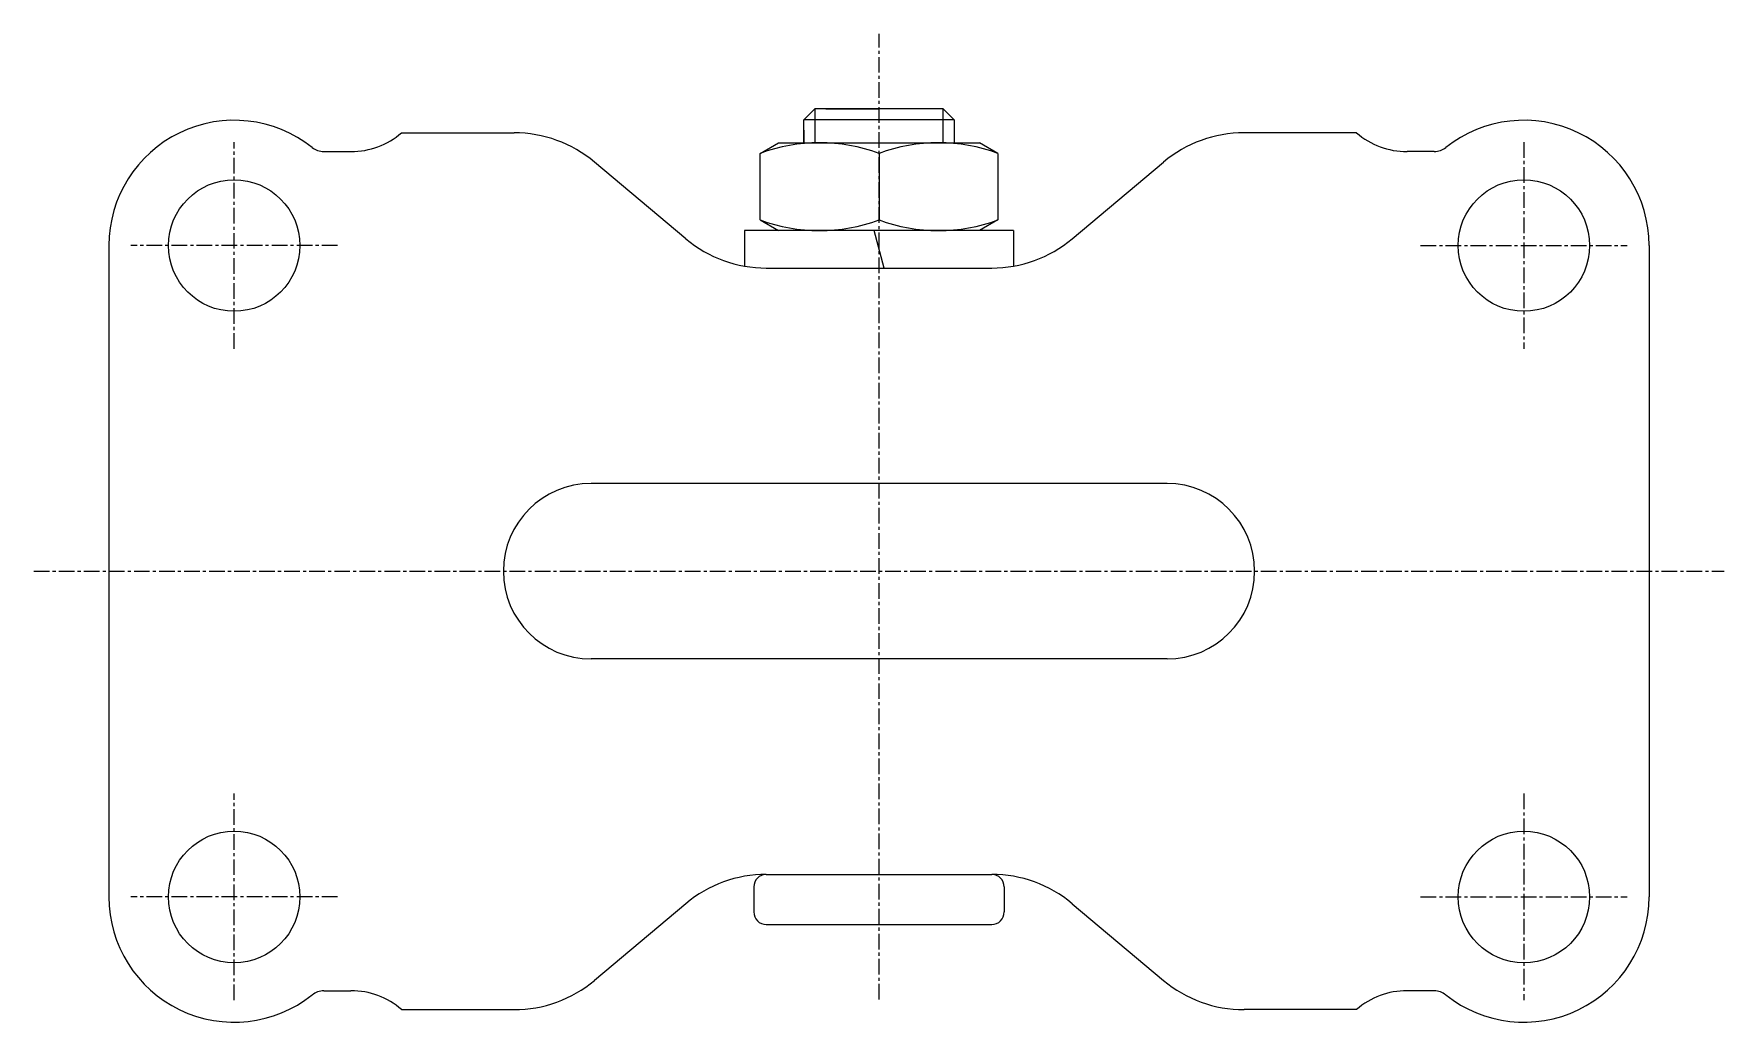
# Model space of a CAD drawing. Extents: x -3150 to -2863, y -854 to -398.
# Drawn here: x -2997.9 to -2862.9, y -476.6 to -397.7 of the extents above; entities that cross this region are included whole.
import ezdxf

# ---------------------------------------------------------------- set-up
doc = ezdxf.new("R2010")
doc.units = 0
doc.linetypes.add('CENTER', pattern=[2, 1.25, -0.25, 0.25, -0.25])
doc.layers.get('0').update_dxf_attribs({"linetype": 'CONTINUOUS'})
doc.layers.add('CENTER', color=1, linetype='CENTER')

msp = doc.modelspace()

# ---------------------------------------------------------------- linework, layer by layer
at = {"color": 7, "linetype": 'CONTINUOUS'}
for p, q in [((-2935.53, -403.74), (-2936.4, -404.61)), ((-2924.4, -404.61), (-2936.4, -404.61)), ((-2936.4, -406.44), (-2936.4, -404.61)), ((-2925.28, -403.74), (-2935.53, -403.74)), ((-2934.65, -403.74), (-2930.4, -403.74)), ((-2926.15, -403.74), (-2930.4, -403.74)), ((-2925.28, -403.74), (-2924.4, -404.61)), ((-2924.4, -404.61), (-2924.4, -406.44)), ((-2968.53, -405.64), (-2959.55, -405.64)), ((-2936.4, -405.44), (-2936.4, -406.44)), ((-2924.4, -405.44), (-2924.4, -406.44)), ((-2892.27, -405.64), (-2901.25, -405.64)), ((-2974.74, -407.14), (-2972.57, -407.14)), ((-2939.9, -407.29), (-2938.43, -406.44)), ((-2939.9, -412.59), (-2939.9, -407.29)), ((-2938.43, -406.44), (-2922.37, -406.44)), ((-2930.4, -407.29), (-2930.4, -412.59)), ((-2920.9, -407.29), (-2922.37, -406.44)), ((-2920.9, -407.29), (-2920.9, -412.59)), ((-2886.06, -407.14), (-2888.23, -407.14)), ((-2945.83, -414.1), (-2953.12, -407.98)), ((-2914.97, -414.1), (-2907.68, -407.98)), ((-2939.9, -412.59), (-2938.43, -413.44)), ((-2920.9, -412.59), (-2922.37, -413.44)), ((-2919.65, -413.44), (-2941.15, -413.44)), ((-2941.15, -413.44), (-2941.15, -416.28)), ((-2930, -416.44), (-2930.8, -413.44)), ((-2919.65, -413.44), (-2919.65, -416.28)), ((-2991.9, -414.64), (-2991.9, -466.64)), ((-2868.9, -414.64), (-2868.9, -466.64)), ((-2939.4, -416.44), (-2921.4, -416.44)), ((-2907.4, -433.64), (-2953.4, -433.64)), ((-2907.4, -447.64), (-2953.4, -447.64)), ((-2939.4, -464.84), (-2921.4, -464.84)), ((-2940.4, -465.84), (-2940.4, -467.84)), ((-2920.4, -465.84), (-2920.4, -467.84)), ((-2945.83, -467.18), (-2953.12, -473.3)), ((-2914.97, -467.18), (-2907.68, -473.3)), ((-2939.4, -468.84), (-2921.4, -468.84)), ((-2974.74, -474.14), (-2972.57, -474.14)), ((-2886.06, -474.14), (-2888.23, -474.14)), ((-2968.53, -475.64), (-2959.55, -475.64)), ((-2892.27, -475.64), (-2901.25, -475.64))]:
    msp.add_line(p, q, dxfattribs=at)
at = {"color": 3, "linetype": 'CONTINUOUS'}
for p, q in [((-2935.53, -403.74), (-2935.53, -406.44)), ((-2925.28, -406.44), (-2925.28, -403.74))]:
    msp.add_line(p, q, dxfattribs=at)
at = {"color": 7, "linetype": 'CONTINUOUS'}
for centre in [(-2981.9, -414.64), (-2878.9, -414.64), (-2981.9, -466.64), (-2878.9, -466.64)]:
    msp.add_circle(centre, 5.25, dxfattribs=at)
for centre, radius, start, end in [((-2981.9, -414.64), 10, 51.5, 180), ((-2878.9, -414.64), 10, 0, 128.5), ((-2972.57, -400.95), 6.19, 270, 310.7575), ((-2959.55, -415.64), 10, 50, 90), ((-2901.25, -415.64), 10, 90, 130), ((-2888.23, -400.95), 6.19, 229.2425, 270), ((-2974.74, -405.64), 1.5, 231.5, 270), ((-2935.15, -420.16), 13.72, 69.7438, 110.2562), ((-2925.65, -420.16), 13.72, 69.7438, 110.2562), ((-2886.06, -405.64), 1.5, 270, 308.5), ((-2935.15, -399.72), 13.72, 249.7438, 290.2562), ((-2925.65, -399.72), 13.72, 249.7438, 290.2562), ((-2939.4, -406.44), 10, 230, 270), ((-2921.4, -406.44), 10, 270, 310), ((-2953.4, -440.64), 7, 90, 270), ((-2907.4, -440.64), 7, 270, 90), ((-2939.4, -474.84), 10, 90, 130), ((-2939.4, -465.84), 1, 90, 180), ((-2921.4, -465.84), 1, 0, 90), ((-2921.4, -474.84), 10, 50, 90), ((-2981.9, -466.64), 10, 180, 308.5), ((-2878.9, -466.64), 10, 231.5, 0), ((-2939.4, -467.84), 1, 180, 270), ((-2921.4, -467.84), 1, 270, 0), ((-2959.55, -465.64), 10, 270, 310), ((-2901.25, -465.64), 10, 230, 270), ((-2974.74, -475.64), 1.5, 90, 128.5), ((-2972.57, -480.32), 6.19, 49.2425, 90), ((-2888.23, -480.32), 6.19, 90, 130.7575), ((-2886.06, -475.64), 1.5, 51.5, 90)]:
    msp.add_arc(centre, radius, start, end, dxfattribs=at)
at = {"layer": 'CENTER', "color": 1, "linetype": 'CENTER'}
for p, q in [((-2930.4, -474.84), (-2930.4, -397.74)), ((-2981.9, -422.89), (-2981.9, -406.39)), ((-2878.9, -406.39), (-2878.9, -422.89)), ((-2973.65, -414.64), (-2990.15, -414.64)), ((-2887.15, -414.64), (-2870.65, -414.64)), ((-2997.9, -440.64), (-2862.9, -440.64)), ((-2981.9, -474.89), (-2981.9, -458.39)), ((-2878.9, -458.39), (-2878.9, -474.89)), ((-2973.65, -466.64), (-2990.15, -466.64)), ((-2887.15, -466.64), (-2870.65, -466.64))]:
    msp.add_line(p, q, dxfattribs=at)

doc.saveas('drawing.dxf')
